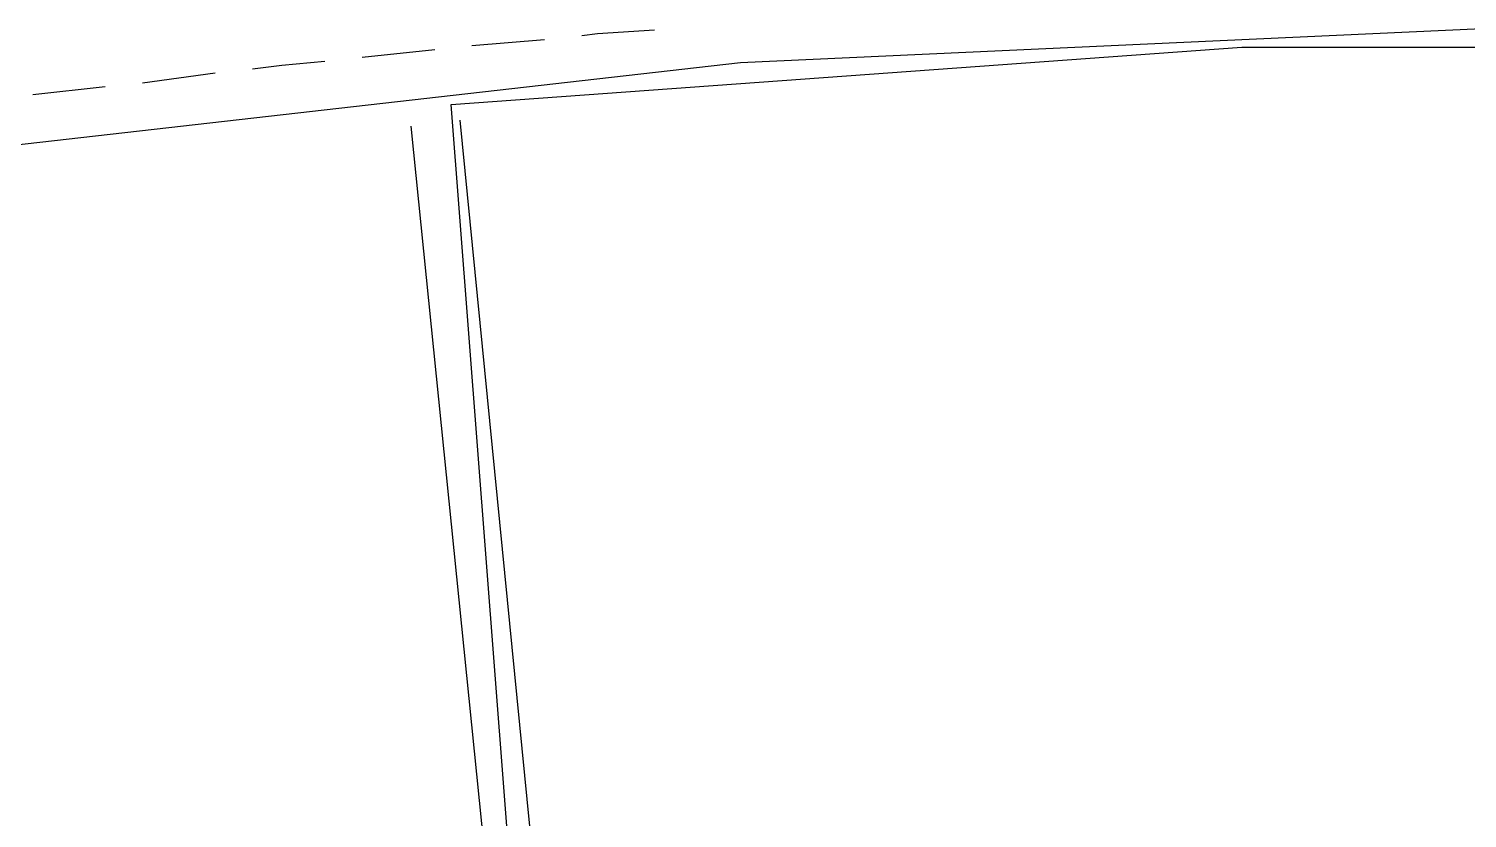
# Model space of a CAD drawing. Header units: feet. Extents: x -84 to 198, y -22 to 181.
# Drawn here: x 80.36 to 90.14, y 154.53 to 159.89 of the extents above; entities that cross this region are included whole.
import ezdxf

# ---------------------------------------------------------------- set-up
doc = ezdxf.new("R2010")
doc.units = ezdxf.units.FT
doc.layers.add('A-AREA-COMUN', color=252, linetype='CONTINUOUS')
doc.layers.add('A-LINEA', color=7, linetype='CONTINUOUS')

msp = doc.modelspace()

# ---------------------------------------------------------------- linework, layer by layer
at = {"layer": 'A-AREA-COMUN'}
for points in [[(133.888, 150.7733), (131.12, 151.4133), (130.048, 151.4133), (124.512, 153.8133), (119.552, 155.5733), (114.928, 156.9422), (109.568, 158.1689), (103.76, 159.1289), (97.6, 159.7333), (90.24, 159.8933), (85.2, 159.6622), (78.48, 158.8978), (72.832, 157.8489), (66.848, 156.3378), (60.88, 154.3822), (56, 152.4089)], [(92.64, 127.5733), (96.768, 144.9422), (90.56, 146.3822), (90.432, 147.5733), (90.72, 148.7289), (87.12, 149.6178), (87.12, 150.5778), (87.76, 153.1733), (87.36, 153.2089), (87.36, 153.9733), (83.648, 153.9733), (83.232, 159.3778), (88.608, 159.7689), (95.328, 159.7689), (101.84, 159.2889), (108.128, 158.3822), (115.968, 156.5689), (123.872, 153.9733), (128.288, 152.2133), (134.048, 149.3333)]]:
    msp.add_lwpolyline(points, dxfattribs=at)
at = {"layer": 'A-LINEA'}
for p, q in [((83.8667, 159.8178), (83.3733, 159.7778)), ((83.12, 159.7511), (82.6267, 159.6978)), ((81.6267, 159.5911), (81.1333, 159.5244)), ((80.88, 159.4978), (80.3867, 159.4444)), ((83.4933, 153.9644), (82.96, 159.2311)), ((83.4933, 153.9644), (82.96, 159.2311)), ((83.8133, 154.0044), (83.2933, 159.2711)), ((83.8133, 154.0044), (83.2933, 159.2711))]:
    msp.add_line(p, q, dxfattribs=at)
for points in [[(84.6133, 159.8844), (84.2267, 159.8578), (84.12, 159.8444)], [(82.3733, 159.6711), (82.08, 159.6444), (81.88, 159.6178)]]:
    msp.add_lwpolyline(points, dxfattribs=at)

doc.saveas('drawing.dxf')
